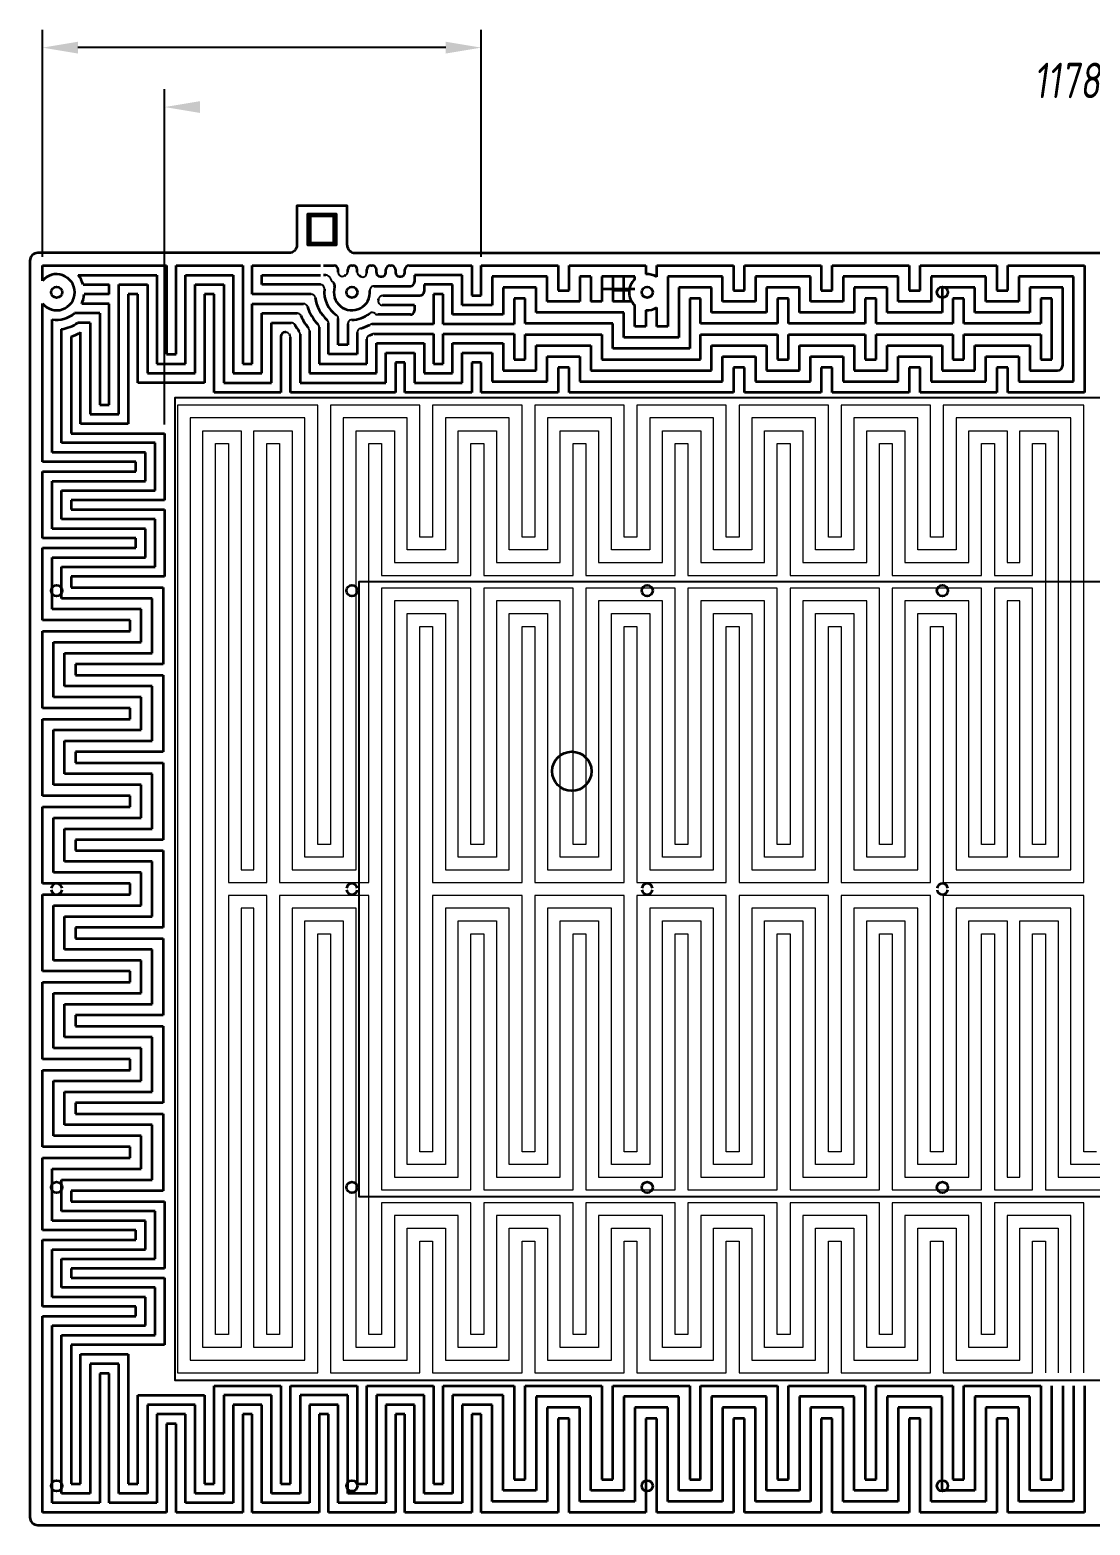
# Model space of a CAD drawing. Header units: millimetres. Extents: x -5937 to 68925, y -3068 to 5300.
# Drawn here: x 54760 to 55435, y 2890 to 3842 of the extents above; entities that cross this region are included whole.
import ezdxf

# ---------------------------------------------------------------- set-up
doc = ezdxf.new("R2010")
doc.units = ezdxf.units.MM
doc.header["$LTSCALE"] = 7
doc.layers.add('参照', color=6, linetype='Continuous', lineweight=9)
doc.layers.add('发热分区', color=20, linetype='Continuous')
doc.styles.add('斜仿宋', font='tssdeng.shx', dxfattribs={"width": 0.8, "oblique": 8, "bigfont": 'tssdchn.shx'})

msp = doc.modelspace()

# ---------------------------------------------------------------- linework, layer by layer
at = {"color": 1}
for points in [[(54767.896, 3697.538), (54767.896, 3841.931)], [(55047.268, 3697.538), (55047.268, 3841.931)], [(55024.69, 3830.642), (54790.474, 3830.642)], [(54845.635, 3590.689), (54845.635, 3804.101)]]:
    msp.add_lwpolyline(points, dxfattribs=at)
at = {"color": 7, "linetype": 'Continuous', "lineweight": 35}
for points in [[(54961.896, 3704.893), (54961.896, 3729.893), (54945.896, 3729.893), (54929.896, 3729.893), (54929.896, 3704.893, -0.4142136), (54924.896, 3699.893), (54764.896, 3699.893, 0.4142136), (54759.896, 3694.893), (54759.896, 2894.893, 0.4142136), (54764.896, 2889.893), (56104.896, 2889.893, 0.4142136), (56109.896, 2894.893), (56109.896, 3694.893, 0.4142136), (56104.896, 3699.893), (55944.896, 3699.893, -0.4142136), (55939.896, 3704.893), (55939.896, 3729.893), (55923.896, 3729.893), (55907.896, 3729.893), (55907.896, 3704.893)], [(54961.896, 3704.893, 0.4142136), (54966.896, 3699.893), (55902.896, 3699.893, 0.4142136), (55907.896, 3704.893)], [(54780.36, 3295.393, 0.8660254), (54773.432, 3295.393)], [(54773.432, 3294.393, 0.8660254), (54780.36, 3294.393)], [(54968.36, 3295.393, 0.8660254), (54961.432, 3295.393)], [(54961.432, 3294.393, 0.8660254), (54968.36, 3294.393)], [(55156.36, 3295.393, 0.8660254), (55149.432, 3295.393)], [(55149.432, 3294.393, 0.8660254), (55156.36, 3294.393)], [(55344.36, 3295.393, 0.8660254), (55337.432, 3295.393)], [(55337.432, 3294.393, 0.8660254), (55344.36, 3294.393)]]:
    msp.add_lwpolyline(points, format="xyb", dxfattribs=at)
for points in [[(54936.896, 3704.893), (54938.396, 3706.393), (54953.396, 3706.393), (54954.896, 3704.893), (54936.896, 3704.893), (54936.896, 3724.893), (54954.896, 3724.893), (54953.396, 3723.393), (54938.396, 3723.393), (54938.396, 3706.393)], [(54936.896, 3724.893), (54938.396, 3723.393)], [(54953.396, 3706.393), (54953.396, 3723.393)], [(54954.896, 3724.893), (54954.896, 3704.893)]]:
    msp.add_lwpolyline(points, dxfattribs=at)
for centre, radius in [((54776.896, 3674.893), 3.5), ((54964.896, 3674.893), 3.5), ((55152.896, 3674.893), 3.5), ((55340.896, 3674.893), 3.5), ((54776.896, 3484.893), 3.5), ((54964.896, 3484.893), 3.5), ((55152.896, 3484.893), 3.5), ((55340.896, 3484.893), 3.5), ((55104.896, 3369.893), 12.5), ((54776.896, 3104.893), 3.5), ((54964.896, 3104.893), 3.5), ((55152.896, 3104.893), 3.5), ((55340.896, 3104.893), 3.5), ((54776.896, 2914.893), 3.5), ((54964.896, 2914.893), 3.5), ((55152.896, 2914.893), 3.5), ((55340.896, 2914.893), 3.5)]:
    msp.add_circle(centre, radius, dxfattribs=at)
for centre, radius, start, end in [((54776.896, 3674.893), 11.5, 218.499855, 141.500145), ((54776.896, 3674.893), 17.573, 16.032918, 38.447071), ((54964.896, 3674.893), 11.5, 111.883689, 115.762295), ((54964.896, 3674.893), 11.5, 60.743954, 64.736622), ((55152.896, 3674.893), 11.5, 57.84515, 94.308149), ((54964.896, 3674.893), 17.573, 173.586234, 235.834275), ((54964.896, 3674.893), 11.5, 162.887618, 5.485697), ((55152.896, 3674.893), 11.5, 133.035423, 226.964577), ((54776.896, 3674.893), 17.573, 335.479797, 356.019771), ((54964.896, 3674.893), 29.719, 197.82472, 223.417336), ((54964.896, 3674.893), 23.646, 188.368415, 228.467755), ((54964.896, 3674.893), 17.573, 343.887194, 346.453126), ((54776.896, 3674.893), 17.573, 260.412817, 310.481476), ((54964.896, 3674.893), 35.792, 204.574481, 219.676818), ((54964.896, 3674.893), 17.573, 269.841901, 309.989486), ((55152.896, 3674.893), 11.5, 265.691851, 302.15485), ((54776.896, 3674.893), 23.646, 277.646877, 304.703635), ((54776.896, 3674.893), 29.719, 288.073184, 300.9699), ((54964.896, 3674.893), 47.938, 213.798304, 214.408742), ((54964.896, 3674.893), 41.865, 209.713343, 216.762451), ((54964.896, 3674.893), 23.646, 283.254493, 299.045656), ((54964.896, 3674.893), 29.719, 291.969309, 296.120021)]:
    msp.add_arc(centre, radius, start, end, dxfattribs=at)
at = {"color": 1}
for centre, radius, start, end in [((54948.377, 3683.22), 2.6, 22.818343, 90), ((54958.768, 3687.592), 2.6, 180, 295.762295), ((54959.641, 3687.977), 2.6, 291.883689, 360), ((54970.914, 3687.645), 2.6, 180, 244.736622), ((54971.787, 3687.195), 2.6, 240.743954, 0), ((54944.85, 3677.147), 2.6, 353.586234, 90), ((54958.768, 3687.592), 8.673, 202.818343, 229.324957), ((54978.932, 3676.241), 2.6, 90, 185.485697), ((54934.129, 3665), 2.6, 17.82472, 90), ((54938.93, 3671.073), 2.6, 8.368415, 90), ((54984.277, 3669.295), 2.6, 163.887194, 270), ((54984.508, 3670.168), 2.6, 90, 166.453126), ((54929.982, 3658.927), 2.6, 24.574481, 90), ((54947.494, 3655.246), 2.6, 360, 48.467755), ((54953.567, 3658.202), 2.6, 360, 55.834275), ((54964.841, 3654.72), 2.6, 89.841901, 180), ((54977.86, 3659.437), 2.6, 46.692195, 129.989486), ((54981.427, 3663.221), 2.6, 226.692195, 270), ((54922.899, 3646.78), 2.6, 33.798304, 90), ((54923.201, 3646.334), 2.6, 0, 34.408742), ((54926.278, 3652.854), 2.6, 29.713343, 90), ((54929.274, 3648.281), 2.6, 0, 36.762451), ((54935.348, 3650.382), 2.6, 360, 39.676818), ((54941.421, 3652.68), 2.6, 360, 43.417336), ((54970.914, 3649.346), 2.6, 103.254493, 180), ((54976.987, 3644.921), 2.6, 111.969309, 180), ((54977.639, 3651.948), 2.6, 90, 119.045656), ((54979.125, 3645.875), 2.6, 90, 116.120021)]:
    msp.add_arc(centre, radius, start, end, dxfattribs=at)
at = {"color": 1, "lineweight": 35}
msp.add_arc((54951.42, 3679.042), 2.6, 342.887618, 49.324957, dxfattribs=at)
at = {"color": 1}
for points in [[(54790.474, 3834.405), (54790.474, 3826.879), (54767.896, 3830.642)], [(55024.69, 3826.879), (55024.69, 3834.405), (55047.268, 3830.642)], [(54868.212, 3796.575), (54868.212, 3789.049), (54845.635, 3792.812)]]:
    msp.add_solid(points, dxfattribs=at)
at = {"layer": '参照', "linetype": 'Continuous', "lineweight": 35}
for p, q in [((54767.896, 3682.052), (54767.896, 3691.893)), ((54767.896, 3691.893), (54846.849, 3691.893)), ((54790.659, 3685.82), (54804.336, 3685.82)), ((54790.659, 3685.82), (54840.775, 3685.82)), ((54840.775, 3685.82), (54840.775, 3629.349)), ((54846.849, 3691.893), (54846.849, 3635.423)), ((54852.922, 3635.423), (54852.922, 3691.893)), ((54852.922, 3691.893), (54895.435, 3691.893)), ((54858.995, 3629.349), (54858.995, 3685.82)), ((54858.995, 3685.82), (54889.361, 3685.82)), ((54889.361, 3685.82), (54889.361, 3623.276)), ((54895.435, 3691.893), (54895.435, 3629.349)), ((54901.508, 3673.673), (54901.508, 3691.893)), ((54901.508, 3691.893), (54944.896, 3691.893)), ((54907.581, 3679.747), (54907.581, 3685.82)), ((54907.581, 3685.82), (54944.896, 3685.82)), ((54946.896, 3691.893), (54953.568, 3691.893)), ((54948.377, 3685.82), (54946.896, 3685.82)), ((54956.168, 3687.592), (54956.168, 3689.293)), ((54962.241, 3687.977), (54962.241, 3689.293)), ((54964.841, 3691.893), (54965.714, 3691.893)), ((54968.314, 3687.645), (54968.314, 3689.293)), ((54974.387, 3687.195), (54974.387, 3689.293)), ((54976.987, 3691.893), (54977.86, 3691.893)), ((54980.46, 3687.514), (54980.46, 3689.293)), ((54983.06, 3684.914), (54983.934, 3684.914)), ((54986.534, 3687.514), (54986.534, 3689.293)), ((54989.134, 3691.893), (54990.007, 3691.893)), ((54992.607, 3689.293), (54992.607, 3687.514)), ((54995.207, 3684.914), (54996.08, 3684.914)), ((54998.68, 3687.514), (54998.68, 3689.293)), ((55001.28, 3691.893), (55041.193, 3691.893)), ((55035.12, 3685.82), (55004.753, 3685.82)), ((55004.753, 3685.82), (55004.753, 3681.441)), ((55035.12, 3666.695), (55035.12, 3685.82)), ((55041.193, 3691.893), (55041.193, 3672.768)), ((55047.268, 3672.768), (55047.268, 3691.893)), ((55047.268, 3691.893), (55096.158, 3691.893)), ((55089.174, 3684.909), (55054.252, 3684.909)), ((55054.252, 3684.909), (55054.252, 3666.695)), ((55089.174, 3668.972), (55089.174, 3684.909)), ((55096.158, 3691.893), (55096.158, 3675.956)), ((55103.142, 3675.956), (55103.142, 3691.893)), ((55103.142, 3691.893), (55152.032, 3691.893)), ((55110.127, 3684.909), (55110.127, 3668.972)), ((55117.111, 3684.909), (55110.127, 3684.909)), ((55117.111, 3684.909), (55117.111, 3668.972)), ((55124.095, 3684.909), (55124.095, 3668.972)), ((55145.048, 3684.909), (55124.095, 3684.909)), ((55131.079, 3684.909), (55131.079, 3668.972)), ((55138.064, 3668.972), (55138.064, 3684.909)), ((55145.048, 3683.299), (55145.048, 3684.909)), ((55152.032, 3691.893), (55152.032, 3686.361)), ((55159.017, 3684.629), (55159.017, 3691.893)), ((55159.017, 3691.893), (55207.907, 3691.893)), ((55200.922, 3684.909), (55166.001, 3684.909)), ((55166.001, 3684.909), (55166.001, 3653.035)), ((55200.922, 3668.972), (55200.922, 3684.909)), ((55207.907, 3691.893), (55207.907, 3675.956)), ((55214.891, 3675.956), (55214.891, 3691.893)), ((55214.891, 3691.893), (55263.781, 3691.893)), ((55256.797, 3684.909), (55221.875, 3684.909)), ((55221.875, 3684.909), (55221.875, 3668.972)), ((55256.797, 3668.972), (55256.797, 3684.909)), ((55263.781, 3691.893), (55263.781, 3675.956)), ((55270.765, 3675.956), (55270.765, 3691.893)), ((55270.765, 3691.893), (55319.655, 3691.893)), ((55312.671, 3684.909), (55277.75, 3684.909)), ((55277.75, 3684.909), (55277.75, 3668.972)), ((55312.671, 3668.972), (55312.671, 3684.909)), ((55319.655, 3691.893), (55319.655, 3675.956)), ((55326.64, 3675.956), (55326.64, 3691.893)), ((55326.64, 3691.893), (55375.53, 3691.893)), ((55368.545, 3684.909), (55333.624, 3684.909)), ((55333.624, 3684.909), (55333.624, 3668.972)), ((55368.545, 3668.972), (55368.545, 3684.909)), ((55375.53, 3691.893), (55375.53, 3675.956)), ((55382.514, 3675.956), (55382.514, 3691.893)), ((55382.514, 3691.893), (55431.404, 3691.893)), ((55424.42, 3684.909), (55389.498, 3684.909)), ((55389.498, 3684.909), (55389.498, 3668.972)), ((55424.42, 3618.114), (55424.42, 3684.909)), ((55431.404, 3691.893), (55431.404, 3611.13)), ((54793.786, 3679.747), (54810.409, 3679.747)), ((54810.409, 3673.673), (54810.409, 3679.747)), ((54816.482, 3597.191), (54816.482, 3679.747)), ((54816.482, 3679.747), (54834.702, 3679.747)), ((54834.702, 3679.747), (54834.702, 3623.276)), ((54865.068, 3623.276), (54865.068, 3679.747)), ((54865.068, 3679.747), (54883.288, 3679.747)), ((54883.288, 3679.747), (54883.288, 3617.203)), ((54944.85, 3679.747), (54907.581, 3679.747)), ((54978.932, 3678.841), (55002.153, 3678.841)), ((55029.046, 3679.747), (55010.827, 3679.747)), ((55010.827, 3679.747), (55010.827, 3675.368)), ((55029.046, 3660.621), (55029.046, 3679.747)), ((55082.189, 3677.925), (55061.237, 3677.925)), ((55061.237, 3677.925), (55061.237, 3660.621)), ((55082.189, 3661.988), (55082.189, 3677.925)), ((55096.158, 3675.956), (55103.142, 3675.956)), ((55145.048, 3676.909), (55124.095, 3676.909)), ((55193.938, 3677.925), (55172.985, 3677.925)), ((55172.985, 3677.925), (55172.985, 3646.051)), ((55193.938, 3661.988), (55193.938, 3677.925)), ((55207.907, 3675.956), (55214.891, 3675.956)), ((55249.812, 3677.925), (55228.86, 3677.925)), ((55228.86, 3677.925), (55228.86, 3661.988)), ((55249.812, 3661.988), (55249.812, 3677.925)), ((55263.781, 3675.956), (55270.765, 3675.956)), ((55305.687, 3677.925), (55284.734, 3677.925)), ((55284.734, 3677.925), (55284.734, 3661.988)), ((55305.687, 3661.988), (55305.687, 3677.925)), ((55319.655, 3675.956), (55326.64, 3675.956)), ((55361.561, 3677.925), (55340.608, 3677.925)), ((55340.608, 3677.925), (55340.608, 3661.988)), ((55361.561, 3661.988), (55361.561, 3677.925)), ((55375.53, 3675.956), (55382.514, 3675.956)), ((55417.436, 3677.925), (55396.483, 3677.925)), ((55396.483, 3677.925), (55396.483, 3661.988)), ((55417.436, 3628.398), (55417.436, 3677.925)), ((54767.896, 3566.825), (54767.896, 3667.734)), ((54810.409, 3667.6), (54792.884, 3667.6)), ((54810.409, 3673.673), (54794.427, 3673.673)), ((54810.409, 3603.264), (54810.409, 3667.6)), ((54828.629, 3673.673), (54822.556, 3673.673)), ((54822.556, 3673.673), (54822.556, 3591.118)), ((54828.629, 3617.203), (54828.629, 3673.673)), ((54877.215, 3673.673), (54871.142, 3673.673)), ((54871.142, 3673.673), (54871.142, 3617.203)), ((54877.215, 3611.13), (54877.215, 3673.673)), ((54938.93, 3673.673), (54901.508, 3673.673)), ((54901.508, 3629.349), (54901.508, 3667.6)), ((54901.508, 3667.6), (54934.129, 3667.6)), ((55004.753, 3666.695), (54984.277, 3666.695)), ((54984.508, 3672.768), (55008.227, 3672.768)), ((55004.753, 3666.695), (55004.753, 3663.221)), ((55022.973, 3673.673), (55016.9, 3673.673)), ((55016.9, 3673.673), (55016.9, 3654.548)), ((55022.973, 3654.548), (55022.973, 3673.673)), ((55054.252, 3666.695), (55035.12, 3666.695)), ((55041.193, 3672.768), (55047.268, 3672.768)), ((55075.205, 3670.94), (55068.221, 3670.94)), ((55068.221, 3670.94), (55068.221, 3654.548)), ((55075.205, 3655.004), (55075.205, 3670.94)), ((55110.127, 3668.972), (55089.174, 3668.972)), ((55124.095, 3668.972), (55117.111, 3668.972)), ((55143.038, 3668.972), (55131.079, 3668.972)), ((55145.048, 3653.035), (55145.048, 3666.487)), ((55186.954, 3670.94), (55179.97, 3670.94)), ((55179.97, 3670.94), (55179.97, 3639.067)), ((55186.954, 3655.004), (55186.954, 3670.94)), ((55221.875, 3668.972), (55200.922, 3668.972)), ((55242.828, 3670.94), (55235.844, 3670.94)), ((55235.844, 3670.94), (55235.844, 3655.004)), ((55242.828, 3655.004), (55242.828, 3670.94)), ((55277.75, 3668.972), (55256.797, 3668.972)), ((55298.703, 3670.94), (55291.718, 3670.94)), ((55291.718, 3670.94), (55291.718, 3655.004)), ((55298.703, 3655.004), (55298.703, 3670.94)), ((55333.624, 3668.972), (55312.671, 3668.972)), ((55354.577, 3670.94), (55347.593, 3670.94)), ((55347.593, 3670.94), (55347.593, 3655.004)), ((55354.577, 3655.004), (55354.577, 3670.94)), ((55389.498, 3668.972), (55368.545, 3668.972)), ((55410.451, 3670.94), (55403.467, 3670.94)), ((55403.467, 3670.94), (55403.467, 3655.004)), ((55410.451, 3632.082), (55410.451, 3670.94)), ((54773.97, 3572.898), (54773.97, 3657.566)), ((54804.336, 3661.527), (54788.305, 3661.527)), ((54804.336, 3661.527), (54804.336, 3603.264)), ((54907.581, 3623.276), (54907.581, 3661.527)), ((54907.581, 3661.527), (54929.982, 3661.527)), ((54956.167, 3641.496), (54956.167, 3658.202)), ((55002.153, 3660.621), (54981.427, 3660.621)), ((55061.237, 3660.621), (55029.046, 3660.621)), ((55138.064, 3661.988), (55082.189, 3661.988)), ((55138.064, 3646.051), (55138.064, 3661.988)), ((55152.032, 3663.426), (55152.032, 3653.035)), ((55159.017, 3653.035), (55159.017, 3665.157)), ((55228.86, 3661.988), (55193.938, 3661.988)), ((55284.734, 3661.988), (55249.812, 3661.988)), ((55340.608, 3661.988), (55305.687, 3661.988)), ((55396.483, 3661.988), (55361.561, 3661.988)), ((54780.043, 3578.971), (54780.043, 3651.457)), ((54786.116, 3646.64), (54786.116, 3585.044)), ((54798.263, 3655.454), (54790.359, 3655.454)), ((54792.189, 3591.118), (54792.189, 3649.411)), ((54798.263, 3655.454), (54798.263, 3597.191)), ((54913.655, 3617.203), (54913.655, 3655.454)), ((54913.655, 3655.454), (54926.278, 3655.454)), ((54919.728, 3646.78), (54919.728, 3611.13)), ((54922.899, 3649.38), (54922.328, 3649.38)), ((54925.801, 3611.13), (54925.801, 3646.334)), ((54931.874, 3648.281), (54931.874, 3617.203)), ((54937.948, 3650.382), (54937.948, 3623.276)), ((54944.021, 3652.68), (54944.021, 3629.349)), ((54950.094, 3635.423), (54950.094, 3655.246)), ((54962.241, 3654.72), (54962.241, 3641.496)), ((54968.314, 3649.346), (54968.314, 3635.423)), ((55016.9, 3654.548), (54977.639, 3654.548)), ((54979.125, 3648.475), (55016.9, 3648.475)), ((55016.9, 3648.475), (55016.9, 3629.349)), ((55068.221, 3654.548), (55022.973, 3654.548)), ((55022.973, 3629.349), (55022.973, 3648.475)), ((55022.973, 3648.475), (55068.221, 3648.475)), ((55068.221, 3648.475), (55068.221, 3632.082)), ((55131.079, 3655.004), (55075.205, 3655.004)), ((55075.205, 3632.082), (55075.205, 3648.019)), ((55075.205, 3648.019), (55124.095, 3648.019)), ((55124.095, 3648.019), (55124.095, 3632.082)), ((55131.079, 3639.067), (55131.079, 3655.004)), ((55152.032, 3653.035), (55145.048, 3653.035)), ((55166.001, 3653.035), (55159.017, 3653.035)), ((55235.844, 3655.004), (55186.954, 3655.004)), ((55186.954, 3632.082), (55186.954, 3648.019)), ((55186.954, 3648.019), (55235.844, 3648.019)), ((55235.844, 3648.019), (55235.844, 3632.082)), ((55291.718, 3655.004), (55242.828, 3655.004)), ((55242.828, 3632.082), (55242.828, 3648.019)), ((55242.828, 3648.019), (55291.718, 3648.019)), ((55291.718, 3648.019), (55291.718, 3632.082)), ((55347.593, 3655.004), (55298.703, 3655.004)), ((55298.703, 3632.082), (55298.703, 3648.019)), ((55298.703, 3648.019), (55347.593, 3648.019)), ((55347.593, 3648.019), (55347.593, 3632.082)), ((55403.467, 3655.004), (55354.577, 3655.004)), ((55354.577, 3632.082), (55354.577, 3648.019)), ((55354.577, 3648.019), (55403.467, 3648.019)), ((55403.467, 3648.019), (55403.467, 3632.082)), ((54962.241, 3641.496), (54956.167, 3641.496)), ((54974.387, 3629.349), (54974.387, 3644.921)), ((54980.46, 3623.276), (54980.46, 3642.401)), ((54980.46, 3642.401), (55010.827, 3642.401)), ((55010.827, 3642.401), (55010.827, 3623.276)), ((55029.046, 3623.276), (55029.046, 3642.401)), ((55029.046, 3642.401), (55061.237, 3642.401)), ((55061.237, 3642.401), (55061.237, 3625.098)), ((55082.189, 3625.098), (55082.189, 3641.035)), ((55082.189, 3641.035), (55117.111, 3641.035)), ((55117.111, 3641.035), (55117.111, 3625.098)), ((55179.97, 3639.067), (55131.079, 3639.067)), ((55172.985, 3646.051), (55138.064, 3646.051)), ((55193.938, 3625.098), (55193.938, 3641.035)), ((55193.938, 3641.035), (55228.86, 3641.035)), ((55228.86, 3641.035), (55228.86, 3625.098)), ((55249.812, 3625.098), (55249.812, 3641.035)), ((55249.812, 3641.035), (55284.734, 3641.035)), ((55284.734, 3641.035), (55284.734, 3625.098)), ((55305.687, 3625.098), (55305.687, 3641.035)), ((55305.687, 3641.035), (55340.608, 3641.035)), ((55340.608, 3641.035), (55340.608, 3625.098)), ((55361.561, 3625.098), (55361.561, 3641.035)), ((55361.561, 3641.035), (55396.483, 3641.035)), ((55396.483, 3641.035), (55396.483, 3625.098)), ((54840.775, 3629.349), (54858.995, 3629.349)), ((54846.849, 3635.423), (54852.922, 3635.423)), ((54895.435, 3629.349), (54901.508, 3629.349)), ((54944.021, 3629.349), (54974.387, 3629.349)), ((54968.314, 3635.423), (54950.094, 3635.423)), ((54986.534, 3617.203), (54986.534, 3636.328)), ((54986.534, 3636.328), (55004.753, 3636.328)), ((54998.68, 3630.255), (54992.607, 3630.255)), ((54992.607, 3630.255), (54992.607, 3611.13)), ((54998.68, 3611.13), (54998.68, 3630.255)), ((55004.753, 3636.328), (55004.753, 3617.203)), ((55016.9, 3629.349), (55022.973, 3629.349)), ((55035.12, 3617.203), (55035.12, 3636.328)), ((55035.12, 3636.328), (55054.252, 3636.328)), ((55047.268, 3630.255), (55041.193, 3630.255)), ((55041.193, 3630.255), (55041.193, 3611.13)), ((55047.268, 3611.13), (55047.268, 3630.255)), ((55054.252, 3636.328), (55054.252, 3618.114)), ((55068.221, 3632.082), (55075.205, 3632.082)), ((55089.174, 3618.114), (55089.174, 3634.051)), ((55089.174, 3634.051), (55110.127, 3634.051)), ((55110.127, 3634.051), (55110.127, 3618.114)), ((55124.095, 3632.082), (55186.954, 3632.082)), ((55200.922, 3618.114), (55200.922, 3634.051)), ((55200.922, 3634.051), (55221.875, 3634.051)), ((55221.875, 3634.051), (55221.875, 3618.114)), ((55235.844, 3632.082), (55242.828, 3632.082)), ((55256.797, 3618.114), (55256.797, 3634.051)), ((55256.797, 3634.051), (55277.75, 3634.051)), ((55277.75, 3634.051), (55277.75, 3618.114)), ((55291.718, 3632.082), (55298.703, 3632.082)), ((55312.671, 3618.114), (55312.671, 3634.051)), ((55312.671, 3634.051), (55333.624, 3634.051)), ((55333.624, 3634.051), (55333.624, 3618.114)), ((55347.593, 3632.082), (55354.577, 3632.082)), ((55368.545, 3618.114), (55368.545, 3634.051)), ((55368.545, 3634.051), (55389.498, 3634.051)), ((55389.498, 3634.051), (55389.498, 3618.114)), ((55403.467, 3632.082), (55410.451, 3632.082)), ((54834.702, 3623.276), (54865.068, 3623.276)), ((54889.361, 3623.276), (54907.581, 3623.276)), ((54937.948, 3623.276), (54980.46, 3623.276)), ((55010.827, 3623.276), (55029.046, 3623.276)), ((55054.252, 3618.114), (55089.174, 3618.114)), ((55061.237, 3625.098), (55082.189, 3625.098)), ((55103.142, 3627.066), (55096.158, 3627.066)), ((55096.158, 3627.066), (55096.158, 3611.13)), ((55103.142, 3611.13), (55103.142, 3627.066)), ((55110.127, 3618.114), (55200.922, 3618.114)), ((55117.111, 3625.098), (55193.938, 3625.098)), ((55214.891, 3627.066), (55207.907, 3627.066)), ((55207.907, 3627.066), (55207.907, 3611.13)), ((55214.891, 3611.13), (55214.891, 3627.066)), ((55221.875, 3618.114), (55256.797, 3618.114)), ((55228.86, 3625.098), (55249.812, 3625.098)), ((55270.765, 3627.066), (55263.781, 3627.066)), ((55263.781, 3627.066), (55263.781, 3611.13)), ((55270.765, 3611.13), (55270.765, 3627.066)), ((55277.75, 3618.114), (55312.671, 3618.114)), ((55284.734, 3625.098), (55305.687, 3625.098)), ((55326.64, 3627.066), (55319.655, 3627.066)), ((55319.655, 3627.066), (55319.655, 3611.13)), ((55326.64, 3611.13), (55326.64, 3627.066)), ((55333.624, 3618.114), (55368.545, 3618.114)), ((55340.608, 3625.098), (55361.561, 3625.098)), ((55382.514, 3627.066), (55375.53, 3627.066)), ((55375.53, 3627.066), (55375.53, 3611.13)), ((55382.514, 3611.13), (55382.514, 3627.066)), ((55389.498, 3618.114), (55424.42, 3618.114)), ((55396.483, 3625.098), (55414.136, 3625.098)), ((54871.142, 3617.203), (54828.629, 3617.203)), ((54919.728, 3611.13), (54877.215, 3611.13)), ((54883.288, 3617.203), (54913.655, 3617.203)), ((54992.607, 3611.13), (54925.801, 3611.13)), ((54931.874, 3617.203), (54986.534, 3617.203)), ((55041.193, 3611.13), (54998.68, 3611.13)), ((55004.753, 3617.203), (55035.12, 3617.203)), ((55096.158, 3611.13), (55047.268, 3611.13)), ((55207.907, 3611.13), (55103.142, 3611.13)), ((55263.781, 3611.13), (55214.891, 3611.13)), ((55319.655, 3611.13), (55270.765, 3611.13)), ((55375.53, 3611.13), (55326.64, 3611.13)), ((55431.404, 3611.13), (55382.514, 3611.13)), ((54804.336, 3603.264), (54810.409, 3603.264)), ((54822.556, 3591.118), (54792.189, 3591.118)), ((54798.263, 3597.191), (54816.482, 3597.191)), ((54786.116, 3585.044), (54845.635, 3585.044)), ((54845.635, 3585.044), (54845.635, 3542.532)), ((54833.488, 3572.898), (54773.97, 3572.898)), ((54839.561, 3578.971), (54780.043, 3578.971)), ((54833.488, 3554.678), (54833.488, 3572.898)), ((54839.561, 3548.605), (54839.561, 3578.971)), ((54827.415, 3566.825), (54767.896, 3566.825)), ((54767.896, 3518.239), (54767.896, 3560.751)), ((54767.896, 3560.751), (54827.415, 3560.751)), ((54827.415, 3560.751), (54827.415, 3566.825)), ((54773.97, 3524.312), (54773.97, 3554.678)), ((54773.97, 3554.678), (54833.488, 3554.678)), ((54780.043, 3530.385), (54780.043, 3548.605)), ((54780.043, 3548.605), (54839.561, 3548.605)), ((54845.635, 3542.532), (54786.116, 3542.532)), ((54786.116, 3542.532), (54786.116, 3536.458)), ((54786.116, 3536.458), (54845.635, 3536.458)), ((54845.635, 3536.458), (54845.635, 3493.945)), ((54833.488, 3524.312), (54773.97, 3524.312)), ((54839.561, 3530.385), (54780.043, 3530.385)), ((54833.488, 3506.092), (54833.488, 3524.312)), ((54839.561, 3500.019), (54839.561, 3530.385)), ((54827.415, 3518.239), (54767.896, 3518.239)), ((54827.415, 3512.165), (54827.415, 3518.239)), ((54767.896, 3466.008), (54767.896, 3512.165)), ((54767.896, 3512.165), (54827.415, 3512.165)), ((54773.97, 3472.993), (54773.97, 3506.092)), ((54773.97, 3506.092), (54833.488, 3506.092)), ((54780.043, 3479.977), (54780.043, 3500.019)), ((54780.043, 3500.019), (54839.561, 3500.019)), ((54845.635, 3493.945), (54786.116, 3493.945)), ((54786.116, 3493.945), (54786.116, 3486.961)), ((54786.116, 3486.961), (54844.723, 3486.961)), ((54844.723, 3486.961), (54844.723, 3438.071)), ((54837.739, 3479.977), (54780.043, 3479.977)), ((54837.739, 3445.055), (54837.739, 3479.977)), ((54823.771, 3466.008), (54767.896, 3466.008)), ((54830.755, 3472.993), (54773.97, 3472.993)), ((54823.771, 3459.024), (54823.771, 3466.008)), ((54830.755, 3452.04), (54830.755, 3472.993)), ((54767.896, 3410.134), (54767.896, 3459.024)), ((54767.896, 3459.024), (54823.771, 3459.024)), ((54774.881, 3417.118), (54774.881, 3452.04)), ((54774.881, 3452.04), (54830.755, 3452.04)), ((54781.865, 3424.103), (54781.865, 3445.055)), ((54781.865, 3445.055), (54837.739, 3445.055)), ((54844.723, 3438.071), (54788.849, 3438.071)), ((54788.849, 3438.071), (54788.849, 3431.087)), ((54788.849, 3431.087), (54844.723, 3431.087)), ((54844.723, 3431.087), (54844.723, 3382.197)), ((54837.739, 3424.103), (54781.865, 3424.103)), ((54837.739, 3389.181), (54837.739, 3424.103)), ((54823.771, 3410.134), (54767.896, 3410.134)), ((54830.755, 3417.118), (54774.881, 3417.118)), ((54823.771, 3403.15), (54823.771, 3410.134)), ((54830.755, 3396.165), (54830.755, 3417.118)), ((54767.896, 3354.26), (54767.896, 3403.15)), ((54767.896, 3403.15), (54823.771, 3403.15)), ((54774.881, 3361.244), (54774.881, 3396.165)), ((54774.881, 3396.165), (54830.755, 3396.165)), ((54781.865, 3368.228), (54781.865, 3389.181)), ((54781.865, 3389.181), (54837.739, 3389.181)), ((54844.723, 3382.197), (54788.849, 3382.197)), ((54788.849, 3382.197), (54788.849, 3375.212)), ((54788.849, 3375.212), (54844.723, 3375.212)), ((54844.723, 3375.212), (54844.723, 3326.322)), ((54830.755, 3361.244), (54774.881, 3361.244)), ((54837.739, 3368.228), (54781.865, 3368.228)), ((54830.755, 3340.291), (54830.755, 3361.244)), ((54837.739, 3333.307), (54837.739, 3368.228)), ((54823.771, 3354.26), (54767.896, 3354.26)), ((54823.771, 3347.275), (54823.771, 3354.26)), ((54767.896, 3298.385), (54767.896, 3347.275)), ((54767.896, 3347.275), (54823.771, 3347.275)), ((54774.881, 3305.37), (54774.881, 3340.291)), ((54774.881, 3340.291), (54830.755, 3340.291)), ((54781.865, 3312.354), (54781.865, 3333.307)), ((54781.865, 3333.307), (54837.739, 3333.307)), ((54844.723, 3326.322), (54788.849, 3326.322)), ((54788.849, 3326.322), (54788.849, 3319.338)), ((54788.849, 3319.338), (54844.723, 3319.338)), ((54844.723, 3319.338), (54844.723, 3270.448)), ((54830.755, 3305.37), (54774.881, 3305.37)), ((54837.739, 3312.354), (54781.865, 3312.354)), ((54830.755, 3284.417), (54830.755, 3305.37)), ((54837.739, 3277.432), (54837.739, 3312.354)), ((54823.771, 3298.385), (54767.896, 3298.385)), ((54823.771, 3291.401), (54823.771, 3298.385)), ((54767.896, 3242.511), (54767.896, 3291.401)), ((54767.896, 3291.401), (54823.771, 3291.401)), ((54774.881, 3249.495), (54774.881, 3284.417)), ((54774.881, 3284.417), (54830.755, 3284.417)), ((54781.865, 3256.48), (54781.865, 3277.432)), ((54781.865, 3277.432), (54837.739, 3277.432)), ((54844.723, 3270.448), (54788.849, 3270.448)), ((54788.849, 3270.448), (54788.849, 3263.464)), ((54837.739, 3256.48), (54781.865, 3256.48)), ((54788.849, 3263.464), (54844.723, 3263.464)), ((54837.739, 3221.558), (54837.739, 3256.48)), ((54844.723, 3263.464), (54844.723, 3214.574)), ((54830.755, 3249.495), (54774.881, 3249.495)), ((54830.755, 3228.542), (54830.755, 3249.495)), ((54823.771, 3242.511), (54767.896, 3242.511)), ((54823.771, 3235.527), (54823.771, 3242.511)), ((54767.896, 3186.637), (54767.896, 3235.527)), ((54767.896, 3235.527), (54823.771, 3235.527)), ((54774.881, 3193.621), (54774.881, 3228.542)), ((54774.881, 3228.542), (54830.755, 3228.542)), ((54781.865, 3200.605), (54781.865, 3221.558)), ((54781.865, 3221.558), (54837.739, 3221.558)), ((54844.723, 3214.574), (54788.849, 3214.574)), ((54788.849, 3214.574), (54788.849, 3207.589)), ((54837.739, 3200.605), (54781.865, 3200.605)), ((54788.849, 3207.589), (54844.723, 3207.589)), ((54837.739, 3165.684), (54837.739, 3200.605)), ((54844.723, 3207.589), (54844.723, 3158.699)), ((54830.755, 3193.621), (54774.881, 3193.621)), ((54830.755, 3172.668), (54830.755, 3193.621)), ((54823.771, 3186.637), (54767.896, 3186.637)), ((54823.771, 3179.652), (54823.771, 3186.637)), ((54767.896, 3130.762), (54767.896, 3179.652)), ((54767.896, 3179.652), (54823.771, 3179.652)), ((54774.881, 3137.747), (54774.881, 3172.668)), ((54774.881, 3172.668), (54830.755, 3172.668)), ((54781.865, 3144.731), (54781.865, 3165.684)), ((54781.865, 3165.684), (54837.739, 3165.684)), ((54844.723, 3158.699), (54788.849, 3158.699)), ((54788.849, 3158.699), (54788.849, 3151.715)), ((54788.849, 3151.715), (54844.723, 3151.715)), ((54844.723, 3151.715), (54844.723, 3102.825)), ((54837.739, 3144.731), (54781.865, 3144.731)), ((54837.739, 3109.809), (54837.739, 3144.731)), ((54830.755, 3137.747), (54774.881, 3137.747)), ((54830.755, 3116.794), (54830.755, 3137.747)), ((54823.771, 3130.762), (54767.896, 3130.762)), ((54767.896, 3077.621), (54767.896, 3123.778)), ((54767.896, 3123.778), (54823.771, 3123.778)), ((54823.771, 3123.778), (54823.771, 3130.762)), ((54773.97, 3083.694), (54773.97, 3116.794)), ((54773.97, 3116.794), (54830.755, 3116.794)), ((54780.043, 3089.768), (54780.043, 3109.809)), ((54780.043, 3109.809), (54837.739, 3109.809)), ((54844.723, 3102.825), (54786.116, 3102.825)), ((54786.116, 3102.825), (54786.116, 3095.841)), ((54786.116, 3095.841), (54845.635, 3095.841)), ((54845.635, 3095.841), (54845.635, 3053.328)), ((54839.561, 3089.768), (54780.043, 3089.768)), ((54839.561, 3059.401), (54839.561, 3089.768)), ((54827.415, 3077.621), (54767.896, 3077.621)), ((54833.488, 3083.694), (54773.97, 3083.694)), ((54827.415, 3071.548), (54827.415, 3077.621)), ((54833.488, 3065.474), (54833.488, 3083.694)), ((54767.896, 3029.035), (54767.896, 3071.548)), ((54767.896, 3071.548), (54827.415, 3071.548)), ((54773.97, 3035.108), (54773.97, 3065.474)), ((54773.97, 3065.474), (54833.488, 3065.474)), ((54780.043, 3041.181), (54780.043, 3059.401)), ((54780.043, 3059.401), (54839.561, 3059.401)), ((54845.635, 3053.328), (54786.116, 3053.328)), ((54786.116, 3053.328), (54786.116, 3047.255)), ((54786.116, 3047.255), (54845.635, 3047.255)), ((54845.635, 3047.255), (54845.635, 3004.742)), ((54839.561, 3041.181), (54780.043, 3041.181)), ((54839.561, 3010.815), (54839.561, 3041.181)), ((54827.415, 3029.035), (54767.896, 3029.035)), ((54833.488, 3035.108), (54773.97, 3035.108)), ((54827.415, 3022.962), (54827.415, 3029.035)), ((54833.488, 3016.888), (54833.488, 3035.108)), ((54767.896, 2897.893), (54767.896, 3022.962)), ((54767.896, 3022.962), (54827.415, 3022.962)), ((54773.97, 2903.966), (54773.97, 3016.888)), ((54773.97, 3016.888), (54833.488, 3016.888)), ((54780.043, 2910.04), (54780.043, 3010.815)), ((54780.043, 3010.815), (54839.561, 3010.815)), ((54845.635, 3004.742), (54786.116, 3004.742)), ((54786.116, 3004.742), (54786.116, 2916.113)), ((54792.189, 2916.113), (54792.189, 2998.669)), ((54792.189, 2998.669), (54822.556, 2998.669)), ((54816.482, 2992.595), (54798.263, 2992.595)), ((54798.263, 2992.595), (54798.263, 2910.04)), ((54816.482, 2910.04), (54816.482, 2992.595)), ((54822.556, 2998.669), (54822.556, 2916.113)), ((54810.409, 2986.522), (54804.336, 2986.522)), ((54804.336, 2986.522), (54804.336, 2903.966)), ((54810.409, 2903.966), (54810.409, 2986.522)), ((54828.629, 2916.113), (54828.629, 2972.583)), ((54828.629, 2972.583), (54871.142, 2972.583)), ((54871.142, 2972.583), (54871.142, 2916.113)), ((54877.215, 2916.113), (54877.215, 2978.657)), ((54877.215, 2978.657), (54919.728, 2978.657)), ((54913.655, 2972.583), (54883.288, 2972.583)), ((54883.288, 2972.583), (54883.288, 2910.04)), ((54913.655, 2910.04), (54913.655, 2972.583)), ((54919.728, 2978.657), (54919.728, 2916.113)), ((54925.801, 2916.113), (54925.801, 2978.657)), ((54925.801, 2978.657), (54968.314, 2978.657)), ((54962.241, 2972.583), (54931.874, 2972.583)), ((54931.874, 2972.583), (54931.874, 2910.04)), ((54962.241, 2910.04), (54962.241, 2972.583)), ((54968.314, 2978.657), (54968.314, 2916.113)), ((54974.387, 2916.113), (54974.387, 2978.657)), ((54974.387, 2978.657), (55016.9, 2978.657)), ((55010.827, 2972.583), (54980.46, 2972.583)), ((54980.46, 2972.583), (54980.46, 2910.04)), ((55010.827, 2910.04), (55010.827, 2972.583)), ((55016.9, 2978.657), (55016.9, 2916.113)), ((55022.973, 2916.113), (55022.973, 2978.657)), ((55022.973, 2978.657), (55068.221, 2978.657)), ((55061.237, 2972.583), (55029.046, 2972.583)), ((55029.046, 2972.583), (55029.046, 2910.04)), ((55061.237, 2911.862), (55061.237, 2972.583)), ((55068.221, 2978.657), (55068.221, 2918.846)), ((55075.205, 2918.846), (55075.205, 2978.657)), ((55075.205, 2978.657), (55124.095, 2978.657)), ((55117.111, 2971.672), (55082.189, 2971.672)), ((55082.189, 2971.672), (55082.189, 2911.862)), ((55117.111, 2911.862), (55117.111, 2971.672)), ((55124.095, 2978.657), (55124.095, 2918.846)), ((55131.079, 2918.846), (55131.079, 2978.657)), ((55131.079, 2978.657), (55179.97, 2978.657)), ((55172.985, 2971.672), (55138.064, 2971.672)), ((55138.064, 2971.672), (55138.064, 2911.862)), ((55172.985, 2911.862), (55172.985, 2971.672)), ((55179.97, 2978.657), (55179.97, 2918.846)), ((55186.954, 2918.846), (55186.954, 2978.657)), ((55186.954, 2978.657), (55235.844, 2978.657)), ((55228.86, 2971.672), (55193.938, 2971.672)), ((55193.938, 2971.672), (55193.938, 2911.862)), ((55228.86, 2911.862), (55228.86, 2971.672)), ((55235.844, 2978.657), (55235.844, 2918.846)), ((55242.828, 2918.846), (55242.828, 2978.657)), ((55242.828, 2978.657), (55291.718, 2978.657)), ((55284.734, 2971.672), (55249.812, 2971.672)), ((55249.812, 2971.672), (55249.812, 2911.862)), ((55284.734, 2911.862), (55284.734, 2971.672)), ((55291.718, 2978.657), (55291.718, 2918.846)), ((55298.703, 2918.846), (55298.703, 2978.657)), ((55298.703, 2978.657), (55347.593, 2978.657)), ((55340.608, 2971.672), (55305.687, 2971.672)), ((55305.687, 2971.672), (55305.687, 2911.862)), ((55340.608, 2911.862), (55340.608, 2971.672)), ((55347.593, 2978.657), (55347.593, 2918.846)), ((55354.577, 2918.846), (55354.577, 2978.657)), ((55354.577, 2978.657), (55403.467, 2978.657)), ((55396.483, 2971.672), (55361.561, 2971.672)), ((55361.561, 2971.672), (55361.561, 2911.862)), ((55396.483, 2911.862), (55396.483, 2971.672)), ((55403.467, 2978.657), (55403.467, 2918.846)), ((55410.451, 2918.846), (55410.451, 2978.657)), ((55417.436, 2978.657), (55417.436, 2911.862)), ((55424.42, 2978.657), (55424.42, 2904.877)), ((55431.404, 2978.657), (55431.404, 2897.893)), ((54865.068, 2966.51), (54834.702, 2966.51)), ((54834.702, 2966.51), (54834.702, 2910.04)), ((54865.068, 2910.04), (54865.068, 2966.51)), ((54907.581, 2966.51), (54889.361, 2966.51)), ((54889.361, 2966.51), (54889.361, 2903.966)), ((54907.581, 2903.966), (54907.581, 2966.51)), ((54956.167, 2966.51), (54937.948, 2966.51)), ((54937.948, 2966.51), (54937.948, 2903.966)), ((54956.167, 2903.966), (54956.167, 2966.51)), ((55004.753, 2966.51), (54986.534, 2966.51)), ((54986.534, 2966.51), (54986.534, 2903.966)), ((55004.753, 2903.966), (55004.753, 2966.51)), ((55054.252, 2966.51), (55035.12, 2966.51)), ((55035.12, 2966.51), (55035.12, 2903.966)), ((55054.252, 2904.877), (55054.252, 2966.51)), ((55110.127, 2964.688), (55089.174, 2964.688)), ((55089.174, 2964.688), (55089.174, 2904.877)), ((55110.127, 2904.877), (55110.127, 2964.688)), ((55166.001, 2964.688), (55145.048, 2964.688)), ((55145.048, 2964.688), (55145.048, 2904.877)), ((55166.001, 2904.877), (55166.001, 2964.688)), ((55221.875, 2964.688), (55200.922, 2964.688)), ((55200.922, 2964.688), (55200.922, 2904.877)), ((55221.875, 2904.877), (55221.875, 2964.688)), ((55277.75, 2964.688), (55256.797, 2964.688)), ((55256.797, 2964.688), (55256.797, 2904.877)), ((55277.75, 2904.877), (55277.75, 2964.688)), ((55333.624, 2964.688), (55312.671, 2964.688)), ((55312.671, 2964.688), (55312.671, 2904.877)), ((55333.624, 2904.877), (55333.624, 2964.688)), ((55389.498, 2964.688), (55368.545, 2964.688)), ((55368.545, 2964.688), (55368.545, 2904.877)), ((55389.498, 2904.877), (55389.498, 2964.688)), ((54858.995, 2960.437), (54840.775, 2960.437)), ((54840.775, 2960.437), (54840.775, 2903.966)), ((54852.922, 2954.364), (54846.849, 2954.364)), ((54846.849, 2954.364), (54846.849, 2897.893)), ((54852.922, 2897.893), (54852.922, 2954.364)), ((54858.995, 2903.966), (54858.995, 2960.437)), ((54901.508, 2960.437), (54895.435, 2960.437)), ((54895.435, 2960.437), (54895.435, 2897.893)), ((54901.508, 2897.893), (54901.508, 2960.437)), ((54950.094, 2960.437), (54944.021, 2960.437)), ((54944.021, 2960.437), (54944.021, 2897.893)), ((54950.094, 2897.893), (54950.094, 2960.437)), ((54998.68, 2960.437), (54992.607, 2960.437)), ((54992.607, 2960.437), (54992.607, 2897.893)), ((54998.68, 2897.893), (54998.68, 2960.437)), ((55047.268, 2960.437), (55041.193, 2960.437)), ((55041.193, 2960.437), (55041.193, 2897.893)), ((55047.268, 2897.893), (55047.268, 2960.437)), ((55103.142, 2957.704), (55096.158, 2957.704)), ((55096.158, 2957.704), (55096.158, 2897.893)), ((55103.142, 2897.893), (55103.142, 2957.704)), ((55159.017, 2957.704), (55152.032, 2957.704)), ((55152.032, 2957.704), (55152.032, 2897.893)), ((55159.017, 2897.893), (55159.017, 2957.704)), ((55214.891, 2957.704), (55207.907, 2957.704)), ((55207.907, 2957.704), (55207.907, 2897.893)), ((55214.891, 2897.893), (55214.891, 2957.704)), ((55270.765, 2957.704), (55263.781, 2957.704)), ((55263.781, 2957.704), (55263.781, 2897.893)), ((55270.765, 2897.893), (55270.765, 2957.704)), ((55326.64, 2957.704), (55319.655, 2957.704)), ((55319.655, 2957.704), (55319.655, 2897.893)), ((55326.64, 2897.893), (55326.64, 2957.704)), ((55382.514, 2957.704), (55375.53, 2957.704)), ((55375.53, 2957.704), (55375.53, 2897.893)), ((55382.514, 2897.893), (55382.514, 2957.704)), ((54786.116, 2916.113), (54792.189, 2916.113)), ((54822.556, 2916.113), (54828.629, 2916.113)), ((54871.142, 2916.113), (54877.215, 2916.113)), ((54919.728, 2916.113), (54925.801, 2916.113)), ((54968.314, 2916.113), (54974.387, 2916.113)), ((55016.9, 2916.113), (55022.973, 2916.113)), ((55068.221, 2918.846), (55075.205, 2918.846)), ((55124.095, 2918.846), (55131.079, 2918.846)), ((55179.97, 2918.846), (55186.954, 2918.846)), ((55235.844, 2918.846), (55242.828, 2918.846)), ((55291.718, 2918.846), (55298.703, 2918.846)), ((55347.593, 2918.846), (55354.577, 2918.846)), ((55403.467, 2918.846), (55410.451, 2918.846)), ((54804.336, 2903.966), (54773.97, 2903.966)), ((54798.263, 2910.04), (54780.043, 2910.04)), ((54840.775, 2903.966), (54810.409, 2903.966)), ((54834.702, 2910.04), (54816.482, 2910.04)), ((54889.361, 2903.966), (54858.995, 2903.966)), ((54883.288, 2910.04), (54865.068, 2910.04)), ((54937.948, 2903.966), (54907.581, 2903.966)), ((54931.874, 2910.04), (54913.655, 2910.04)), ((54986.534, 2903.966), (54956.167, 2903.966)), ((54980.46, 2910.04), (54962.241, 2910.04)), ((55035.12, 2903.966), (55004.753, 2903.966)), ((55029.046, 2910.04), (55010.827, 2910.04)), ((55089.174, 2904.877), (55054.252, 2904.877)), ((55082.189, 2911.862), (55061.237, 2911.862)), ((55145.048, 2904.877), (55110.127, 2904.877)), ((55138.064, 2911.862), (55117.111, 2911.862)), ((55200.922, 2904.877), (55166.001, 2904.877)), ((55193.938, 2911.862), (55172.985, 2911.862)), ((55256.797, 2904.877), (55221.875, 2904.877)), ((55249.812, 2911.862), (55228.86, 2911.862)), ((55312.671, 2904.877), (55277.75, 2904.877)), ((55305.687, 2911.862), (55284.734, 2911.862)), ((55368.545, 2904.877), (55333.624, 2904.877)), ((55361.561, 2911.862), (55340.608, 2911.862)), ((55424.42, 2904.877), (55389.498, 2904.877)), ((55417.436, 2911.862), (55396.483, 2911.862)), ((54846.849, 2897.893), (54767.896, 2897.893)), ((54895.435, 2897.893), (54852.922, 2897.893)), ((54944.021, 2897.893), (54901.508, 2897.893)), ((54992.607, 2897.893), (54950.094, 2897.893)), ((55041.193, 2897.893), (54998.68, 2897.893)), ((55096.158, 2897.893), (55047.268, 2897.893)), ((55152.032, 2897.893), (55103.142, 2897.893)), ((55207.907, 2897.893), (55159.017, 2897.893)), ((55263.781, 2897.893), (55214.891, 2897.893)), ((55319.655, 2897.893), (55270.765, 2897.893)), ((55375.53, 2897.893), (55326.64, 2897.893)), ((55431.404, 2897.893), (55382.514, 2897.893))]:
    msp.add_line(p, q, dxfattribs=at)
at = {"layer": '参照', "color": 1, "linetype": 'Continuous', "lineweight": 35}
msp.add_line((55141.446, 3675.956), (55131.079, 3675.956), dxfattribs=at)
at = {"layer": '参照', "linetype": 'Continuous', "lineweight": 35}
msp.add_lwpolyline([(55047.268, 3675.956), (55047.268, 3691.893)], dxfattribs=at)
at = {"layer": '参照', "color": 6}
for points in [[(55438.962, 3127.659), (55430.831, 3127.659), (55430.831, 3290.829), (55341.426, 3290.829), (55341.426, 3127.659), (55333.298, 3127.659), (55333.298, 3290.829), (55276.404, 3290.829), (55276.404, 3127.659), (55268.276, 3127.659), (55268.276, 3290.829), (55211.382, 3290.829), (55211.382, 3127.659), (55203.254, 3127.659), (55203.254, 3290.829), (55146.36, 3290.829), (55146.36, 3127.659), (55138.233, 3127.659), (55138.233, 3290.829), (55081.339, 3290.829), (55081.339, 3127.659), (55073.211, 3127.659), (55073.211, 3290.829), (55016.317, 3290.829), (55016.317, 3127.659), (55008.189, 3127.659), (55008.189, 3462.127), (55016.317, 3462.127), (55016.317, 3298.957), (55073.211, 3298.957), (55073.211, 3462.127), (55081.339, 3462.127), (55081.339, 3298.957), (55138.233, 3298.957), (55138.233, 3462.127), (55146.36, 3462.127), (55146.36, 3298.957), (55203.254, 3298.957), (55203.254, 3462.127), (55211.382, 3462.127), (55211.382, 3298.957), (55268.276, 3298.957), (55268.276, 3462.127), (55276.404, 3462.127), (55276.404, 3298.957), (55333.298, 3298.957), (55333.298, 3462.127), (55341.426, 3462.127), (55341.426, 3298.957), (55430.831, 3298.957), (55430.831, 3490.574), (55430.831, 3603.002), (55341.426, 3603.002), (55341.426, 3519.021), (55333.298, 3519.021), (55333.298, 3603.002), (55276.404, 3603.002), (55276.404, 3519.021), (55268.276, 3519.021), (55268.276, 3603.002), (55211.382, 3603.002), (55211.382, 3519.021), (55203.254, 3519.021), (55203.254, 3603.002), (55146.36, 3603.002), (55146.36, 3519.021), (55138.233, 3519.021), (55138.233, 3603.002), (55081.339, 3603.002), (55081.339, 3519.021), (55073.211, 3519.021), (55073.211, 3603.002), (55016.317, 3603.002), (55016.317, 3519.021), (55008.189, 3519.021), (55008.189, 3603.002), (54951.295, 3603.002), (54951.295, 3323.34), (54943.167, 3323.34), (54943.167, 3603.002), (54853.762, 3603.002), (54853.762, 2986.784), (54943.167, 2986.784), (54943.167, 3266.446), (54951.295, 3266.446), (54951.295, 2986.784), (55008.189, 2986.784), (55008.189, 3070.765), (55016.317, 3070.765), (55016.317, 2986.784), (55073.211, 2986.784), (55073.211, 3070.765), (55081.339, 3070.765), (55081.339, 2986.784), (55138.233, 2986.784), (55138.233, 3070.765), (55146.36, 3070.765), (55146.36, 2986.784), (55203.254, 2986.784), (55203.254, 3070.765), (55211.382, 3070.765), (55211.382, 2986.784), (55268.276, 2986.784), (55268.276, 3070.765), (55276.404, 3070.765), (55276.404, 2986.784), (55333.298, 2986.784), (55333.298, 3070.765), (55341.426, 3070.765), (55341.426, 2986.784), (55398.32, 2986.784), (55398.32, 3070.765), (55406.447, 3070.765), (55406.447, 2986.784)], [(55447.09, 3119.531), (55422.703, 3119.531), (55422.703, 3282.702), (55349.553, 3282.702), (55349.553, 3119.531), (55325.17, 3119.531), (55325.17, 3282.702), (55284.532, 3282.702), (55284.532, 3119.531), (55260.148, 3119.531), (55260.148, 3282.702), (55219.51, 3282.702), (55219.51, 3119.531), (55195.127, 3119.531), (55195.127, 3282.702), (55154.488, 3282.702), (55154.488, 3119.531), (55130.105, 3119.531), (55130.105, 3282.702), (55089.466, 3282.702), (55089.466, 3119.531), (55065.083, 3119.531), (55065.083, 3282.702), (55024.444, 3282.702), (55024.444, 3119.531), (55000.061, 3119.531), (55000.061, 3470.255), (55024.444, 3470.255), (55024.444, 3307.085), (55065.083, 3307.085), (55065.083, 3470.255), (55089.466, 3470.255), (55089.466, 3307.085), (55130.105, 3307.085), (55130.105, 3470.255), (55154.488, 3470.255), (55154.488, 3307.085), (55195.127, 3307.085), (55195.127, 3470.255), (55219.51, 3470.255), (55219.51, 3307.085), (55260.148, 3307.085), (55260.148, 3470.255), (55284.532, 3470.255), (55284.532, 3307.085), (55325.17, 3307.085), (55325.17, 3470.255), (55349.553, 3470.255), (55349.553, 3307.085), (55422.703, 3307.085), (55422.703, 3490.574), (55422.703, 3594.874), (55349.553, 3594.874), (55349.553, 3510.894), (55325.17, 3510.894), (55325.17, 3594.874), (55284.532, 3594.874), (55284.532, 3510.894), (55260.148, 3510.894), (55260.148, 3594.874), (55219.51, 3594.874), (55219.51, 3510.894), (55195.127, 3510.894), (55195.127, 3594.874), (55154.488, 3594.874), (55154.488, 3510.894), (55130.105, 3510.894), (55130.105, 3594.874), (55089.466, 3594.874), (55089.466, 3510.894), (55065.083, 3510.894), (55065.083, 3594.874), (55024.444, 3594.874), (55024.444, 3510.894), (55000.061, 3510.894), (55000.061, 3594.874), (54959.423, 3594.874), (54959.423, 3315.212), (54935.039, 3315.212), (54935.039, 3594.874), (54861.89, 3594.874), (54861.89, 2994.912), (54935.039, 2994.912), (54935.039, 3274.574), (54959.423, 3274.574), (54959.423, 2994.912), (55000.061, 2994.912), (55000.061, 3078.893), (55024.444, 3078.893), (55024.444, 2994.912), (55065.083, 2994.912), (55065.083, 3078.893), (55089.466, 3078.893), (55089.466, 2994.912), (55130.105, 2994.912), (55130.105, 3078.893), (55154.488, 3078.893), (55154.488, 2994.912), (55195.127, 2994.912), (55195.127, 3078.893), (55219.51, 3078.893), (55219.51, 2994.912), (55260.148, 2994.912), (55260.148, 3078.893), (55284.532, 3078.893), (55284.532, 2994.912), (55325.17, 2994.912), (55325.17, 3078.893), (55349.553, 3078.893), (55349.553, 2994.912), (55390.192, 2994.912), (55390.192, 3078.893), (55414.575, 3078.893), (55414.575, 2986.784)], [(55422.703, 2986.784), (55422.703, 3087.02), (55382.064, 3087.02), (55382.064, 3003.04), (55357.681, 3003.04), (55357.681, 3087.02), (55317.043, 3087.02), (55317.043, 3003.04), (55292.659, 3003.04), (55292.659, 3087.02), (55252.021, 3087.02), (55252.021, 3003.04), (55227.638, 3003.04), (55227.638, 3087.02), (55186.999, 3087.02), (55186.999, 3003.04), (55162.616, 3003.04), (55162.616, 3087.02), (55121.977, 3087.02), (55121.977, 3003.04), (55097.594, 3003.04), (55097.594, 3087.02), (55056.955, 3087.02), (55056.955, 3003.04), (55032.572, 3003.04), (55032.572, 3087.02), (54991.934, 3087.02), (54991.934, 3003.04), (54967.55, 3003.04), (54967.55, 3282.702), (54926.912, 3282.702), (54926.912, 3003.04), (54902.529, 3003.04), (54902.529, 3282.702), (54894.401, 3282.702), (54894.401, 3003.04), (54870.018, 3003.04), (54870.018, 3586.746), (54894.401, 3586.746), (54894.401, 3307.085), (54902.529, 3307.085), (54902.529, 3586.746), (54926.912, 3586.746), (54926.912, 3307.085), (54967.55, 3307.085), (54967.55, 3586.746), (54991.934, 3586.746), (54991.934, 3502.766), (55032.572, 3502.766), (55032.572, 3586.746), (55056.955, 3586.746), (55056.955, 3502.766), (55097.594, 3502.766), (55097.594, 3586.746), (55121.977, 3586.746), (55121.977, 3502.766), (55162.616, 3502.766), (55162.616, 3586.746), (55186.999, 3586.746), (55186.999, 3502.766), (55227.638, 3502.766), (55227.638, 3586.746), (55252.021, 3586.746), (55252.021, 3502.766), (55292.659, 3502.766), (55292.659, 3586.746), (55317.043, 3586.746), (55317.043, 3502.766), (55357.681, 3502.766), (55357.681, 3586.746), (55382.064, 3586.746), (55382.064, 3502.766), (55390.192, 3502.766), (55390.192, 3586.746), (55414.575, 3586.746), (55414.575, 3490.574), (55414.575, 3315.212), (55390.192, 3315.212), (55390.192, 3478.383), (55382.064, 3478.383), (55382.064, 3315.212), (55357.681, 3315.212), (55357.681, 3478.383), (55317.043, 3478.383), (55317.043, 3315.212), (55292.659, 3315.212), (55292.659, 3478.383), (55252.021, 3478.383), (55252.021, 3315.212), (55227.638, 3315.212), (55227.638, 3478.383), (55186.999, 3478.383), (55186.999, 3315.212), (55162.616, 3315.212), (55162.616, 3478.383), (55121.977, 3478.383), (55121.977, 3315.212), (55097.594, 3315.212), (55097.594, 3478.383), (55056.955, 3478.383), (55056.955, 3315.212), (55032.572, 3315.212), (55032.572, 3478.383), (54991.934, 3478.383), (54991.934, 3111.404), (55032.572, 3111.404), (55032.572, 3274.574), (55056.955, 3274.574), (55056.955, 3111.404), (55097.594, 3111.404), (55097.594, 3274.574), (55121.977, 3274.574), (55121.977, 3111.404), (55162.616, 3111.404), (55162.616, 3274.574), (55186.999, 3274.574), (55186.999, 3111.404), (55227.638, 3111.404), (55227.638, 3274.574), (55252.021, 3274.574), (55252.021, 3111.404), (55292.659, 3111.404), (55292.659, 3274.574), (55317.043, 3274.574), (55317.043, 3111.404), (55357.681, 3111.404), (55357.681, 3274.574), (55382.064, 3274.574), (55382.064, 3111.404), (55390.192, 3111.404), (55390.192, 3274.574), (55414.575, 3274.574), (55414.575, 3111.404), (55455.217, 3111.404)], [(55430.831, 2986.784), (55430.831, 3095.148), (55373.937, 3095.148), (55373.937, 3011.168), (55365.809, 3011.168), (55365.809, 3095.148), (55308.915, 3095.148), (55308.915, 3011.168), (55300.787, 3011.168), (55300.787, 3095.148), (55243.893, 3095.148), (55243.893, 3011.168), (55235.765, 3011.168), (55235.765, 3095.148), (55178.871, 3095.148), (55178.871, 3011.168), (55170.743, 3011.168), (55170.743, 3095.148), (55113.849, 3095.148), (55113.849, 3011.168), (55105.722, 3011.168), (55105.722, 3095.148), (55048.828, 3095.148), (55048.828, 3011.168), (55040.7, 3011.168), (55040.7, 3095.148), (54983.806, 3095.148), (54983.806, 3011.168), (54975.678, 3011.168), (54975.678, 3290.829), (54918.784, 3290.829), (54918.784, 3011.168), (54910.656, 3011.168), (54910.656, 3290.829), (54886.273, 3290.829), (54886.273, 3011.168), (54878.145, 3011.168), (54878.145, 3578.619), (54886.273, 3578.619), (54886.273, 3298.957), (54910.656, 3298.957), (54910.656, 3578.619), (54918.784, 3578.619), (54918.784, 3298.957), (54975.678, 3298.957), (54975.678, 3578.619), (54983.806, 3578.619), (54983.806, 3494.638), (55040.7, 3494.638), (55040.7, 3578.619), (55048.828, 3578.619), (55048.828, 3494.638), (55105.722, 3494.638), (55105.722, 3578.619), (55113.849, 3578.619), (55113.849, 3494.638), (55170.743, 3494.638), (55170.743, 3578.619), (55178.871, 3578.619), (55178.871, 3494.638), (55235.765, 3494.638), (55235.765, 3578.619), (55243.893, 3578.619), (55243.893, 3494.638), (55300.787, 3494.638), (55300.787, 3578.619), (55308.915, 3578.619), (55308.915, 3494.638), (55365.809, 3494.638), (55365.809, 3578.619), (55373.937, 3578.619), (55373.937, 3494.638), (55398.32, 3494.638), (55398.32, 3578.619), (55406.447, 3578.619), (55406.447, 3490.574), (55406.447, 3323.34), (55398.32, 3323.34), (55398.32, 3486.51), (55373.937, 3486.51), (55373.937, 3323.34), (55365.809, 3323.34), (55365.809, 3486.51), (55308.915, 3486.51), (55308.915, 3323.34), (55300.787, 3323.34), (55300.787, 3486.51), (55243.893, 3486.51), (55243.893, 3323.34), (55235.765, 3323.34), (55235.765, 3486.51), (55178.871, 3486.51), (55178.871, 3323.34), (55170.743, 3323.34), (55170.743, 3486.51), (55113.849, 3486.51), (55113.849, 3323.34), (55105.722, 3323.34), (55105.722, 3486.51), (55048.828, 3486.51), (55048.828, 3323.34), (55040.7, 3323.34), (55040.7, 3486.51), (54983.806, 3486.51), (54983.806, 3103.276), (55040.7, 3103.276), (55040.7, 3266.446), (55048.828, 3266.446), (55048.828, 3103.276), (55105.722, 3103.276), (55105.722, 3266.446), (55113.849, 3266.446), (55113.849, 3103.276), (55170.743, 3103.276), (55170.743, 3266.446), (55178.871, 3266.446), (55178.871, 3103.276), (55235.765, 3103.276), (55235.765, 3266.446), (55243.893, 3266.446), (55243.893, 3103.276), (55300.787, 3103.276), (55300.787, 3266.446), (55308.915, 3266.446), (55308.915, 3103.276), (55365.809, 3103.276), (55365.809, 3266.446), (55373.937, 3266.446), (55373.937, 3103.276), (55398.32, 3103.276), (55398.32, 3266.446), (55406.447, 3266.446), (55406.447, 3103.276), (55463.345, 3103.276)]]:
    msp.add_lwpolyline(points, dxfattribs=at)
at = {"layer": '参照', "linetype": 'Continuous', "lineweight": 35}
for centre, radius, start, end in [((54953.568, 3689.293), 2.6, 360, 90), ((54964.841, 3689.293), 2.6, 90, 180), ((54965.714, 3689.293), 2.6, 360, 90), ((54976.987, 3689.293), 2.6, 90, 180), ((54977.86, 3689.293), 2.6, 360, 90), ((54983.06, 3687.514), 2.6, 180, 270), ((54983.934, 3687.514), 2.6, 270, 0), ((54989.134, 3689.293), 2.6, 90, 180), ((54990.007, 3689.293), 2.6, 360, 90), ((54995.207, 3687.514), 2.6, 180, 270), ((54996.08, 3687.514), 2.6, 270, 0), ((55001.28, 3689.293), 2.6, 90, 180), ((55002.153, 3681.441), 2.6, 270, 0), ((55008.227, 3675.368), 2.6, 270, 0), ((55002.153, 3663.221), 2.6, 270, 0), ((54922.328, 3646.78), 2.6, 90, 180), ((55414.136, 3628.398), 3.3, 270, 0)]:
    msp.add_arc(centre, radius, start, end, dxfattribs=at)
at = {"layer": '发热分区'}
for points in [[(56017.641, 3607.637), (54852.152, 3607.637), (54852.152, 2982.149), (56017.641, 2982.149)], [(55900.577, 3099.212), (55900.577, 3490.574), (54969.215, 3490.574), (54969.215, 3099.212)]]:
    msp.add_lwpolyline(points, close=True, dxfattribs=at)

# ---------------------------------------------------------------- texts
at = {"color": 1, "insert": (55434.896, 3809.745), "char_height": 22.5778, "attachment_point": 5, "style": '斜仿宋'}
msp.add_mtext('1178.52', dxfattribs=at)

doc.saveas('drawing.dxf')
